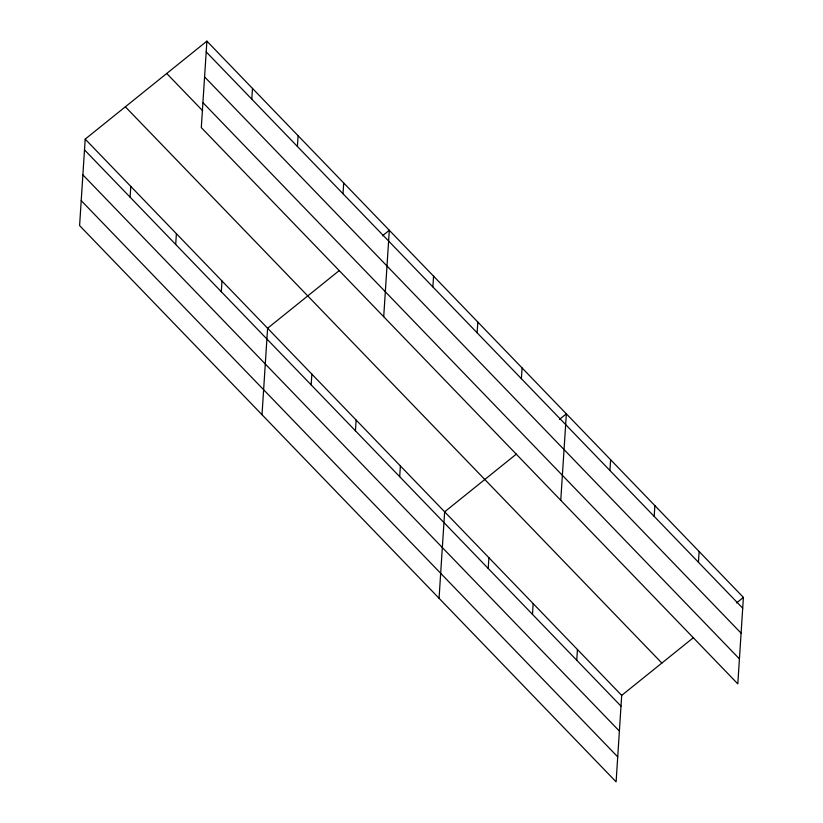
<?xml version="1.0" encoding="UTF-8"?>
<svg xmlns="http://www.w3.org/2000/svg" width="823" height="823" viewBox="0 0 823 823"><rect width="100%" height="100%" fill="white"/><g stroke="black" fill="none" stroke-linecap="round" stroke-linejoin="round"><path stroke-width="1.23" d="M206.892 41.15L201.306 127.606L737.809 683.872L743.406 597.416L206.892 41.15L85.191 139.128L79.594 225.584L616.108 781.85L621.694 695.394L693.388 637.681M130.096 197.16L130.795 186.41M175.7 244.441L176.389 233.691M221.305 291.723L221.994 280.972M251.807 99.182L252.496 88.431M262.012 414.72L267.598 328.254L339.292 270.541M297.401 146.463L298.101 135.713M311.166 384.907L311.866 374.146M343.006 193.755L343.705 182.994M355.433 430.789L356.122 420.039M383.713 316.742L389.31 230.275L382.448 235.8M399.69 476.682L400.389 465.931M432.877 286.929L433.567 276.168M439.06 598.28L444.646 511.824L516.34 454.111M477.134 332.821L477.834 322.06M488.214 568.467L488.913 557.716M521.401 378.703L522.091 367.953M532.481 614.359L533.17 603.609M560.761 500.302L566.358 413.846L559.496 419.37M576.738 660.252L577.437 649.501M609.925 470.489L610.615 459.738M654.182 516.381L654.882 505.631M698.449 562.274L699.139 551.523M736.544 602.93L743.406 597.416M206.203 51.9L742.706 608.166M204.588 76.889L741.091 633.154M202.921 102.628L739.424 658.894M166.73 73.484L202.684 110.766M125.353 106.795L661.857 663.06M85.191 139.128L621.694 695.394M84.491 149.879L621.005 706.144M82.876 174.867L619.39 731.122M81.21 200.606L617.723 756.872"/></g></svg>
